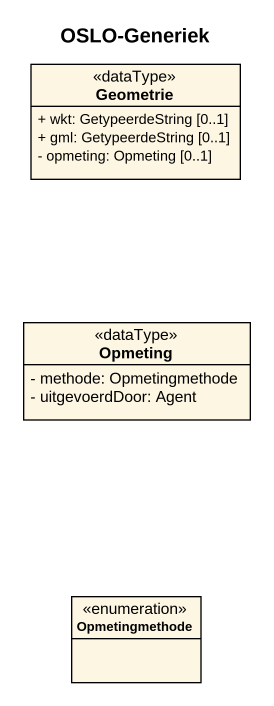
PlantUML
@startuml
title OSLO-Generiek
hide circle
hide empty members
skinparam classAttributeIconSize 0
class Geometrie <<dataType>> {
  + wkt: GetypeerdeString [0..1]
  + gml: GetypeerdeString [0..1]
  - opmeting: Opmeting [0..1]
}
class Opmeting <<dataType>> {
  - methode: Opmetingmethode
  - uitgevoerdDoor: Agent
}
enum Opmetingmethode
@enduml
